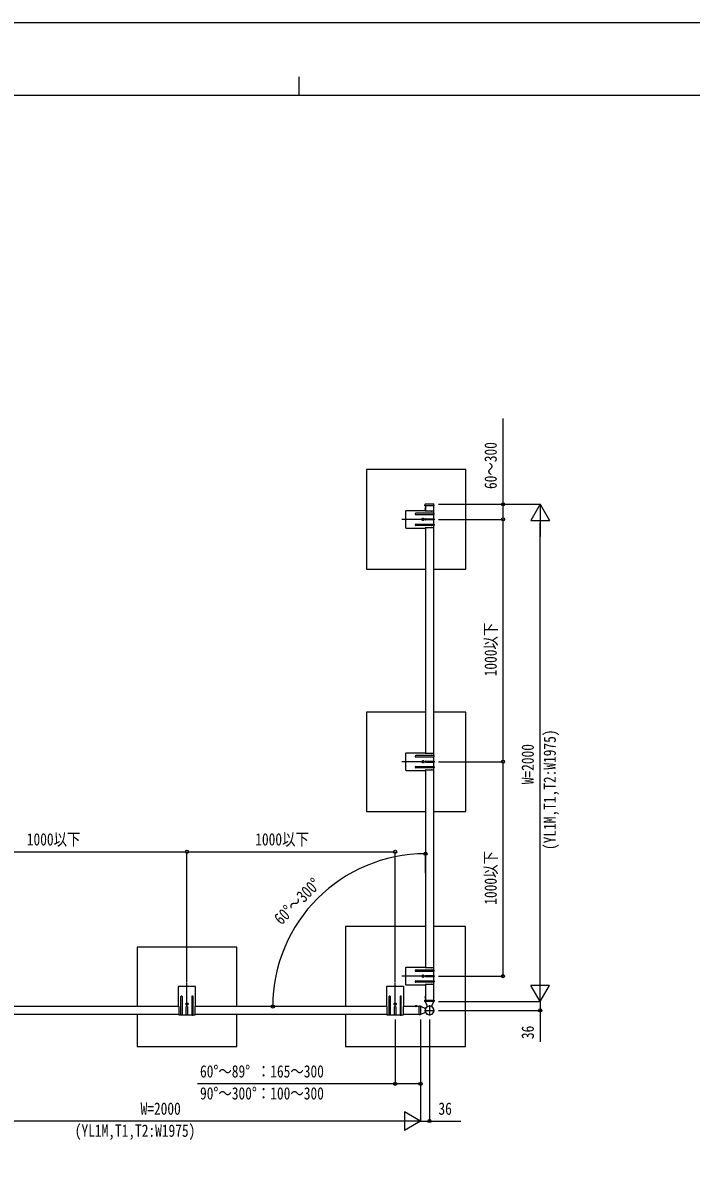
# Model space of a CAD drawing. Units: millimetres, scale not verified. Extents: x -6308 to 6308, y -4455 to 4455.
# Drawn here: x -1118 to 1570, y -128 to 4455 of the extents above; entities that cross this region are included whole.
import ezdxf
from ezdxf.enums import TextEntityAlignment as Align

# ---------------------------------------------------------------- set-up
doc = ezdxf.new("R2010")
doc.units = ezdxf.units.MM
doc.header["$LTSCALE"] = 20
for name, color, linetype in [('0-3_YKK_12', 2, 'Continuous'), ('0-4_YKK_A1', 4, 'Continuous'), ('0-5_YKK_D', 6, 'Continuous'), ('0-6_YKK_ZWAK', 7, 'Continuous')]:
    doc.layers.add(name, color=color, linetype=linetype)
doc.styles.add('ＭＳ ゴシック', font='')
doc.styles.get('ＭＳ ゴシック').set_extended_font_data('MS Gothic')

msp = doc.modelspace()

# ---------------------------------------------------------------- linework, layer by layer
at = {"layer": '0-3_YKK_12'}
for p, q in [((501.93, 2457.5), (406.93, 2457.5)), ((501.93, 1482.6), (406.93, 1482.6)), ((501.93, 620.2), (406.93, 620.2)), ((-457.57, 498.1), (-457.57, 593.1)), ((379.83, 498.1), (379.83, 593.1)), ((497.42, 482.1), (538.44, 482.1)), ((517.93, 502.8), (517.93, 461.4))]:
    msp.add_line(p, q, dxfattribs=at)
at = {"layer": '0-4_YKK_A1'}
for p, q in [((421.93, 2491), (421.93, 2424)), ((499.93, 2492.5), (423.43, 2492.5)), ((535.43, 2482), (462.43, 2482)), ((462.43, 2477), (535.43, 2477)), ((499.7, 2512.42), (500.11, 2519.16)), ((499.93, 2492.5), (501.93, 2490.5)), ((500.68, 2512.1), (500, 2512.1)), ((535.18, 2512.1), (500.68, 2512.1)), ((501.11, 2520.1), (534.75, 2520.1)), ((501.42, 2505.3), (501.42, 2495.9)), ((501.93, 2505.3), (501.42, 2505.3)), ((501.93, 2495.9), (501.42, 2495.9)), ((501.93, 2512.1), (501.93, 2490.5)), ((501.93, 2505.3), (501.93, 2495.9)), ((501.93, 2502.6), (501.93, 2498.6)), ((501.93, 2495.1), (501.93, 2490.5)), ((505.47, 2490.5), (501.93, 2490.5)), ((524.47, 2490.5), (506.39, 2490.5)), ((535.43, 2490.5), (525.39, 2490.5)), ((533.93, 2512.1), (533.93, 2490.5)), ((535.86, 2512.1), (535.18, 2512.1)), ((535.43, 2482), (535.43, 2490.5)), ((535.43, 2460), (535.43, 2477)), ((536.16, 2512.42), (535.75, 2519.16)), ((536.43, 2478), (536.43, 2481)), ((462.43, 2438), (535.43, 2438)), ((535.43, 2433), (462.43, 2433)), ((491.52, 2458.75), (491.52, 2459.58)), ((491.93, 2451.25), (491.93, 2463.75)), ((492.35, 2456.26), (492.35, 2455.43)), ((503.23, 2460), (535.43, 2460)), ((535.43, 2455), (503.23, 2455)), ((535.43, 2438), (535.43, 2455)), ((535.43, 2424.5), (535.43, 2433)), ((536.43, 2459), (536.43, 2456)), ((536.43, 2437), (536.43, 2434)), ((423.43, 2422.5), (499.93, 2422.5)), ((501.93, 2424.5), (499.93, 2422.5)), ((501.93, 2424.5), (501.93, 1515.6)), ((501.93, 2424.5), (505.47, 2424.5)), ((506.39, 2424.5), (524.47, 2424.5)), ((525.39, 2424.5), (535.43, 2424.5)), ((533.93, 2424.5), (533.93, 1515.6)), ((421.93, 1516.1), (421.93, 1449.1)), ((499.93, 1517.6), (423.43, 1517.6)), ((499.93, 1517.6), (501.93, 1515.6)), ((505.47, 1515.6), (501.93, 1515.6)), ((524.47, 1515.6), (506.39, 1515.6)), ((535.43, 1515.6), (525.39, 1515.6)), ((535.43, 1507.1), (535.43, 1515.6)), ((535.43, 1507.1), (462.43, 1507.1)), ((462.43, 1502.1), (535.43, 1502.1)), ((491.52, 1483.85), (491.52, 1484.68)), ((491.93, 1476.35), (491.93, 1488.85)), ((492.35, 1481.36), (492.35, 1480.53)), ((503.23, 1485.1), (535.43, 1485.1)), ((535.43, 1480.1), (503.23, 1480.1)), ((535.43, 1485.1), (535.43, 1502.1)), ((535.43, 1463.1), (535.43, 1480.1)), ((536.43, 1503.1), (536.43, 1506.1)), ((536.43, 1484.1), (536.43, 1481.1)), ((423.43, 1447.6), (499.93, 1447.6)), ((462.43, 1463.1), (535.43, 1463.1)), ((535.43, 1458.1), (462.43, 1458.1)), ((501.93, 1449.6), (499.93, 1447.6)), ((501.93, 1449.6), (501.93, 653.2)), ((501.93, 1449.6), (505.47, 1449.6)), ((506.39, 1449.6), (524.47, 1449.6)), ((525.39, 1449.6), (535.43, 1449.6)), ((533.93, 1449.6), (533.93, 653.2)), ((535.43, 1449.6), (535.43, 1458.1)), ((536.43, 1462.1), (536.43, 1459.1)), ((421.93, 653.7), (421.93, 586.7)), ((499.93, 655.2), (423.43, 655.2)), ((535.43, 644.7), (462.43, 644.7)), ((499.93, 655.2), (501.93, 653.2)), ((505.47, 653.2), (501.93, 653.2)), ((524.47, 653.2), (506.39, 653.2)), ((535.43, 653.2), (525.39, 653.2)), ((535.43, 644.7), (535.43, 653.2)), ((536.43, 640.7), (536.43, 643.7)), ((462.43, 639.7), (535.43, 639.7)), ((462.43, 600.7), (535.43, 600.7)), ((491.52, 621.44), (491.52, 622.27)), ((491.93, 613.95), (491.93, 626.45)), ((492.35, 618.95), (492.35, 618.12)), ((503.23, 622.7), (535.43, 622.7)), ((535.43, 617.7), (503.23, 617.7)), ((535.43, 622.7), (535.43, 639.7)), ((535.43, 600.7), (535.43, 617.7)), ((536.43, 621.7), (536.43, 618.7)), ((536.43, 599.7), (536.43, 596.7)), ((-492.57, 576.6), (-492.57, 500.1)), ((-424.07, 578.1), (-491.07, 578.1)), ((-422.57, 500.1), (-422.57, 576.6)), ((344.83, 576.6), (344.83, 500.1)), ((413.33, 578.1), (346.33, 578.1)), ((414.83, 500.1), (414.83, 576.6)), ((423.43, 585.2), (499.93, 585.2)), ((535.43, 595.7), (462.43, 595.7)), ((501.93, 587.2), (499.93, 585.2)), ((501.93, 587.2), (501.93, 524.1)), ((501.93, 587.2), (505.47, 587.2)), ((506.39, 587.2), (524.47, 587.2)), ((525.39, 587.2), (535.43, 587.2)), ((533.93, 587.2), (533.93, 524.1)), ((535.43, 587.2), (535.43, 595.7)), ((-482.07, 464.6), (-482.07, 537.6)), ((-477.07, 537.6), (-477.07, 464.6)), ((-463.82, 508.1), (-451.32, 508.1)), ((-458.82, 507.68), (-459.65, 507.68)), ((-456.33, 508.51), (-455.5, 508.51)), ((-438.07, 537.6), (-438.07, 464.6)), ((-433.07, 464.6), (-433.07, 537.6)), ((355.33, 464.6), (355.33, 537.6)), ((360.33, 537.6), (360.33, 464.6)), ((373.58, 508.1), (386.08, 508.1)), ((378.59, 507.68), (377.76, 507.68)), ((381.08, 508.51), (381.91, 508.51)), ((399.33, 537.6), (399.33, 464.6)), ((404.33, 464.6), (404.33, 537.6)), ((499.68, 518.4), (499.73, 523.8)), ((499.68, 518.56), (499.68, 518.1)), ((499.98, 518.1), (499.68, 518.1)), ((500.68, 518.1), (499.98, 518.1)), ((500.03, 524.1), (500.73, 524.1)), ((535.18, 518.1), (500.68, 518.1)), ((500.73, 524.1), (535.13, 524.1)), ((508.24, 502.88), (501.14, 518.1)), ((501.42, 540.3), (501.42, 530.9)), ((501.93, 540.3), (501.42, 540.3)), ((501.93, 530.9), (501.42, 530.9)), ((501.93, 540.3), (501.93, 530.9)), ((501.93, 537.6), (501.93, 533.6)), ((534.72, 518.1), (527.62, 502.88)), ((535.13, 524.1), (535.83, 524.1)), ((535.88, 518.1), (535.18, 518.1)), ((535.88, 518.1), (536.18, 518.1)), ((536.13, 523.8), (536.18, 518.4)), ((536.18, 518.56), (536.18, 518.1)), ((-490.57, 498.1), (-1424.57, 498.1)), ((-490.57, 466.1), (-1424.57, 466.1)), ((-490.57, 498.1), (-492.57, 500.1)), ((-490.57, 498.1), (-490.57, 494.56)), ((-490.57, 493.64), (-490.57, 475.56)), ((-490.57, 474.64), (-490.57, 464.6)), ((-490.57, 464.6), (-482.07, 464.6)), ((-478.07, 463.6), (-481.07, 463.6)), ((-477.07, 464.6), (-460.07, 464.6)), ((-460.07, 464.6), (-460.07, 496.8)), ((-456.07, 463.6), (-459.07, 463.6)), ((-455.07, 496.8), (-455.07, 464.6)), ((-455.07, 464.6), (-438.07, 464.6)), ((-437.07, 463.6), (-434.07, 463.6)), ((-433.07, 464.6), (-424.57, 464.6)), ((-422.57, 500.1), (-424.57, 498.1)), ((346.83, 498.1), (-424.57, 498.1)), ((-424.57, 494.56), (-424.57, 498.1)), ((-424.57, 475.56), (-424.57, 493.64)), ((-424.57, 464.6), (-424.57, 474.64)), ((346.83, 466.1), (-424.57, 466.1)), ((346.83, 498.1), (344.83, 500.1)), ((346.83, 498.1), (346.83, 494.56)), ((346.83, 493.64), (346.83, 475.56)), ((346.83, 474.64), (346.83, 464.6)), ((346.83, 464.6), (355.33, 464.6)), ((359.33, 463.6), (356.33, 463.6)), ((360.33, 464.6), (377.33, 464.6)), ((377.33, 464.6), (377.33, 496.8)), ((381.33, 463.6), (378.33, 463.6)), ((382.33, 496.8), (382.33, 464.6)), ((382.33, 464.6), (399.33, 464.6)), ((400.33, 463.6), (403.33, 463.6)), ((404.33, 464.6), (412.83, 464.6)), ((414.83, 500.1), (412.83, 498.1)), ((475.93, 498.1), (412.83, 498.1)), ((412.83, 494.56), (412.83, 498.1)), ((412.83, 475.56), (412.83, 493.64)), ((412.83, 464.6), (412.83, 474.64)), ((475.93, 466.1), (412.83, 466.1)), ((469.13, 498.61), (459.73, 498.61)), ((459.73, 498.1), (459.73, 498.61)), ((469.13, 498.1), (459.73, 498.1)), ((466.43, 498.1), (462.43, 498.1)), ((469.13, 498.1), (469.13, 498.61)), ((475.93, 499.3), (475.93, 500)), ((475.93, 464.9), (475.93, 499.3)), ((475.93, 464.2), (475.93, 464.9)), ((476.23, 500.3), (481.63, 500.35)), ((481.63, 463.85), (476.23, 463.9)), ((481.93, 500.05), (481.93, 499.35)), ((481.93, 499.35), (481.93, 464.85)), ((481.93, 498.89), (501.35, 489.83)), ((501.35, 474.37), (481.93, 465.31)), ((481.93, 464.85), (481.93, 464.15)), ((501.15, 487.72), (500.87, 487.85)), ((506.63, 495.73), (507.69, 496.87)), ((528.17, 496.87), (529.23, 495.73)), ((531.56, 493.4), (531.34, 493.22)), ((531.56, 470.8), (531.34, 470.98)), ((531.73, 493.19), (531.56, 493.4)), ((531.56, 470.8), (531.75, 471.04))]:
    msp.add_line(p, q, dxfattribs=at)
for points in [[(533.93, 2257.5), (664.02, 2257.42), (664.02, 2657.5), (264.26, 2657.5), (264.26, 2257.5), (501.93, 2257.5)], [(499.78, 2502.7), (501.72, 2501.75), (502.34, 2500.6)], [(499.78, 2498.5), (501.72, 2499.45), (502.34, 2500.6)], [(490.69, 2457.09), (489.86, 2457.09), (489.86, 2457.92), (490.69, 2457.92)], [(491.52, 2459.58), (492.35, 2459.58), (492.35, 2458.75)], [(492.35, 2455.43), (491.52, 2455.43), (491.52, 2456.26)], [(493.18, 2457.92), (494.01, 2457.92), (494.01, 2457.09), (493.18, 2457.09)], [(501.93, 1682.6), (264.26, 1682.6), (264.26, 1282.6), (501.93, 1282.6)], [(533.93, 1282.6), (663.42, 1282.52), (663.67, 1682.52), (533.93, 1682.6)], [(490.69, 1482.19), (489.86, 1482.19), (489.86, 1483.02), (490.69, 1483.02)], [(491.52, 1484.68), (492.35, 1484.68), (492.35, 1483.85)], [(492.35, 1480.53), (491.52, 1480.53), (491.52, 1481.36)], [(493.18, 1483.02), (494.01, 1483.02), (494.01, 1482.19), (493.18, 1482.19)], [(501.93, 820.2), (179.91, 820.4), (179.71, 498.05)], [(179.71, 466.1), (179.71, 337.05), (662.84, 337.1), (662.84, 820.2), (533.93, 820.2)], [(-257.57, 498.1), (-257.57, 737.1), (-657.57, 737.1), (-657.57, 498.1)], [(490.69, 619.78), (489.86, 619.78), (489.86, 620.61), (490.69, 620.61)], [(491.52, 622.27), (492.35, 622.27), (492.35, 621.44)], [(492.35, 618.12), (491.52, 618.12), (491.52, 618.95)], [(493.18, 620.61), (494.01, 620.61), (494.01, 619.78), (493.18, 619.78)], [(-459.65, 507.68), (-459.65, 508.51), (-458.82, 508.51)], [(-457.99, 509.34), (-457.99, 510.17), (-457.16, 510.17), (-457.16, 509.34)], [(-457.16, 506.85), (-457.16, 506.02), (-457.99, 506.02), (-457.99, 506.85)], [(-455.5, 508.51), (-455.5, 507.68), (-456.33, 507.68)], [(377.76, 507.68), (377.76, 508.51), (378.59, 508.51)], [(379.42, 509.34), (379.42, 510.17), (380.25, 510.17), (380.25, 509.34)], [(380.25, 506.85), (380.25, 506.02), (379.42, 506.02), (379.42, 506.85)], [(381.91, 508.51), (381.91, 507.68), (381.08, 507.68)], [(499.78, 537.7), (501.72, 536.75), (502.34, 535.6)], [(499.78, 533.5), (501.72, 534.45), (502.34, 535.6)], [(-657.57, 466.1), (-657.57, 337.1), (-257.57, 337.1), (-257.57, 466.1)], [(462.33, 500.25), (463.28, 498.31), (464.43, 497.69)], [(466.53, 500.25), (465.58, 498.31), (464.43, 497.69)], [(532.54, 492.11), (532.51, 492.13), (531.34, 493.22)], [(531.34, 470.98), (532.51, 472.07), (532.54, 472.09)], [(532.55, 492.07), (532.55, 492.08), (532.54, 492.1), (532.54, 492.1), (532.54, 492.11), (532.54, 492.11), (532.54, 492.11)], [(532.54, 472.09), (532.54, 472.09), (532.54, 472.1), (532.54, 472.1), (532.55, 472.13)]]:
    msp.add_lwpolyline(points, dxfattribs=at)
for centre in [(491.93, 2457.5), (491.93, 1482.6), (491.93, 620.2), (-457.57, 508.1), (379.83, 508.1)]:
    msp.add_circle(centre, 4.25, dxfattribs=at)
for centre, radius, start, end in [((423.43, 2491), 1.5, 90, 180), ((462.43, 2479.5), 2.5, 90, 270), ((505.98, 2500.6), 6.55, 134.12696, 225.87304), ((500, 2512.4), 0.3, 176.5, 270), ((501.11, 2519.1), 1, 90, 176.5), ((505.93, 2490.7), 0.5, 203.57818, 336.42182), ((524.93, 2490.7), 0.5, 203.57818, 336.42182), ((534.75, 2519.1), 1, 3.5, 90), ((535.43, 2481), 1, 0, 90), ((535.43, 2478), 1, 270, 0), ((535.86, 2512.4), 0.3, 270, 3.5), ((462.43, 2435.5), 2.5, 90, 270), ((490.69, 2458.75), 0.83, 270, 0), ((490.69, 2456.26), 0.83, 0, 90), ((493.18, 2458.75), 0.83, 180, 270), ((493.18, 2456.26), 0.83, 90, 180), ((503.23, 2457.5), 2.5, 90, 270), ((535.43, 2459), 1, 0, 90), ((535.43, 2456), 1, 270, 0), ((535.43, 2437), 1, 0, 90), ((535.43, 2434), 1, 270, 0), ((423.43, 2424), 1.5, 180, 270), ((505.93, 2424.3), 0.5, 23.57818, 156.42182), ((524.93, 2424.3), 0.5, 23.57818, 156.42182), ((423.43, 1516.1), 1.5, 90, 180), ((505.93, 1515.8), 0.5, 203.57818, 336.42182), ((524.93, 1515.8), 0.5, 203.57818, 336.42182), ((462.43, 1504.6), 2.5, 90, 270), ((490.69, 1483.85), 0.83, 270, 0), ((490.69, 1481.36), 0.83, 0, 90), ((493.18, 1483.85), 0.83, 180, 270), ((493.18, 1481.36), 0.83, 90, 180), ((503.23, 1482.6), 2.5, 90, 270), ((535.43, 1506.1), 1, 0, 90), ((535.43, 1503.1), 1, 270, 0), ((535.43, 1484.1), 1, 0, 90), ((535.43, 1481.1), 1, 270, 0), ((423.43, 1449.1), 1.5, 180, 270), ((462.43, 1460.6), 2.5, 90, 270), ((505.93, 1449.4), 0.5, 23.57818, 156.42182), ((524.93, 1449.4), 0.5, 23.57818, 156.42182), ((535.43, 1462.1), 1, 0, 90), ((535.43, 1459.1), 1, 270, 0), ((423.43, 653.7), 1.5, 90, 180), ((462.43, 642.2), 2.5, 90, 270), ((505.93, 653.4), 0.5, 203.57818, 336.42182), ((524.93, 653.4), 0.5, 203.57818, 336.42182), ((535.43, 643.7), 1, 0, 90), ((462.43, 598.2), 2.5, 90, 270), ((490.69, 621.44), 0.83, 270, 0), ((490.69, 618.95), 0.83, 0, 90), ((493.18, 621.44), 0.83, 180, 270), ((493.18, 618.95), 0.83, 90, 180), ((503.23, 620.2), 2.5, 90, 270), ((535.43, 640.7), 1, 270, 0), ((535.43, 621.7), 1, 0, 90), ((535.43, 618.7), 1, 270, 0), ((535.43, 599.7), 1, 0, 90), ((535.43, 596.7), 1, 270, 0), ((-491.07, 576.6), 1.5, 90, 180), ((-424.07, 576.6), 1.5, 0, 90), ((346.33, 576.6), 1.5, 90, 180), ((413.33, 576.6), 1.5, 0, 90), ((423.43, 586.7), 1.5, 180, 270), ((505.93, 587), 0.5, 23.57818, 156.42182), ((524.93, 587), 0.5, 23.57818, 156.42182), ((-479.57, 537.6), 2.5, 0, 180), ((-458.82, 509.34), 0.83, 270, 0), ((-458.82, 506.85), 0.83, 0, 90), ((-456.33, 509.34), 0.83, 180, 270), ((-456.33, 506.85), 0.83, 90, 180), ((-435.57, 537.6), 2.5, 0, 180), ((357.83, 537.6), 2.5, 0, 180), ((378.59, 509.34), 0.83, 270, 0), ((378.59, 506.85), 0.83, 0, 90), ((381.08, 509.34), 0.83, 180, 270), ((381.08, 506.85), 0.83, 90, 180), ((401.83, 537.6), 2.5, 0, 180), ((505.98, 535.6), 6.55, 134.12696, 225.87304), ((499.98, 518.4), 0.3, 179.5, 270), ((500.03, 523.8), 0.3, 90, 179.5), ((535.83, 523.8), 0.3, 0.5, 90), ((535.88, 518.4), 0.3, 270, 0.5), ((-490.77, 494.1), 0.5, 293.57818, 66.42182), ((-490.77, 475.1), 0.5, 293.57818, 66.42182), ((-481.07, 464.6), 1, 180, 270), ((-478.07, 464.6), 1, 270, 0), ((-457.57, 496.8), 2.5, 0, 180), ((-459.07, 464.6), 1, 180, 270), ((-456.07, 464.6), 1, 270, 0), ((-437.07, 464.6), 1, 180, 270), ((-434.07, 464.6), 1, 270, 0), ((-424.37, 494.1), 0.5, 113.57818, 246.42182), ((-424.37, 475.1), 0.5, 113.57818, 246.42182), ((346.63, 494.1), 0.5, 293.57818, 66.42182), ((346.63, 475.1), 0.5, 293.57818, 66.42182), ((356.33, 464.6), 1, 180, 270), ((359.33, 464.6), 1, 270, 0), ((379.83, 496.8), 2.5, 0, 180), ((378.33, 464.6), 1, 180, 270), ((381.33, 464.6), 1, 270, 0), ((400.33, 464.6), 1, 180, 270), ((403.33, 464.6), 1, 270, 0), ((413.03, 494.1), 0.5, 113.57818, 246.42182), ((413.03, 475.1), 0.5, 113.57818, 246.42182), ((464.43, 494.05), 6.55, 44.12696, 135.87304), ((476.23, 500), 0.3, 90.5, 180), ((476.23, 464.2), 0.3, 180, 269.5), ((481.63, 500.05), 0.3, 0, 90.5), ((481.63, 464.15), 0.3, 269.5, 0), ((499.69, 497.23), 6, 245, 320.33515), ((499.69, 466.97), 6, 39.66485, 115), ((517.93, 482.1), 18, 155.93932, 204.06068), ((517.93, 482.1), 17.7, 129.66485, 50.33515), ((517.93, 482.1), 17.43, 39.66485, 320.33515), ((501.22, 489.56), 0.3, 335.93932, 65), ((501.22, 474.64), 0.3, 295, 24.06068), ((502.8, 500.34), 6, 324.57174, 25), ((533.06, 500.34), 6, 155, 215.42826), ((529.96, 494.05), 3.23, 323.10536, 327.9839), ((529.96, 470.15), 3.23, 32.0161, 36.89464), ((517.93, 482.1), 17.7, 325.71084, 34.28916)]:
    msp.add_arc(centre, radius, start, end, dxfattribs=at)
at = {"layer": '0-5_YKK_D'}
for p, q in [((553.93, 2518.1), (963.84, 2518.1)), ((553.93, 2518.1), (814.67, 2518.1)), ((962.84, 2518.1), (925.34, 2453.15)), ((962.84, 2518.1), (1000.34, 2453.15)), ((962.84, 2518.1), (962.84, 2388.2)), ((553.93, 2457.5), (814.67, 2457.5)), ((553.93, 2457.5), (814.67, 2457.5)), ((813.67, 1482.6), (813.67, 2457.5)), ((925.34, 2453.15), (1000.34, 2453.15)), ((962.84, 593.1), (962.84, 2443.1)), ((553.93, 1482.6), (814.67, 1482.6)), ((553.93, 1482.6), (814.67, 1482.6)), ((813.67, 620.2), (813.67, 1482.6)), ((-1457.57, 1120.4), (-457.57, 1120.4)), ((-457.57, 596.1), (-457.57, 1121.4)), ((-457.57, 596.1), (-457.57, 1121.4)), ((-457.57, 1120.4), (379.83, 1120.4)), ((379.83, 596.1), (379.83, 1121.4)), ((501.93, 1034.43), (501.93, 1113.43)), ((962.84, 518.1), (962.84, 648)), ((553.93, 620.2), (814.67, 620.2)), ((962.84, 518.1), (925.34, 583.05)), ((1000.34, 583.05), (925.34, 583.05)), ((962.84, 518.1), (1000.34, 583.05)), ((553.93, 518.1), (963.84, 518.1)), ((553.93, 518.1), (963.84, 518.1)), ((553.93, 482.1), (963.84, 482.1)), ((379.83, 446.1), (379.83, 186.1)), ((481.93, 446.1), (481.93, 36.1)), ((481.93, 446.1), (481.93, 186.1)), ((481.93, 446.1), (481.93, 36.1)), ((517.93, 446.1), (517.93, 36.1)), ((481.93, 37.1), (416.98, 74.6)), ((416.98, 74.6), (416.98, -0.4)), ((406.93, 37.1), (-1443.07, 37.1)), ((481.93, 37.1), (352.03, 37.1)), ((481.93, 37.1), (416.98, -0.4))]:
    msp.add_line(p, q, dxfattribs=at)
for points in [[(813.67, 2457.5), (813.67, 2518.1), (813.67, 2863.7)], [(962.84, 518.1), (962.84, 482.1), (962.84, 356.4)], [(481.93, 187.1), (379.83, 187.1), (-415.47, 187.1)], [(481.93, 37.1), (517.93, 37.1), (643.63, 37.1)]]:
    msp.add_lwpolyline(points, dxfattribs=at)
for centre in [(813.67, 2518.1), (813.67, 2457.5), (813.67, 2457.5), (813.67, 1482.6), (813.67, 1482.6), (-457.57, 1120.4), (-457.57, 1120.4), (379.83, 1120.4), (501.93, 1112.43), (813.67, 620.2), (-112.4, 498.1), (962.84, 482.1), (379.83, 187.1), (481.93, 187.1), (517.93, 37.1)]:
    msp.add_circle(centre, 6.38, dxfattribs=at)
msp.add_arc((501.93, 498.1), 614.33, 90, 180, dxfattribs=at)
at = {"layer": '0-6_YKK_ZWAK'}
for p, q in [((-7.47, 4237.5), (-7.47, 4162.5)), ((5842.53, 4162.5), (-5857.47, 4162.5))]:
    msp.add_line(p, q, dxfattribs=at)
msp.add_lwpolyline([(-6307.5, -4455), (6307.5, -4455), (6307.5, 4455), (-6307.5, 4455)], close=True, dxfattribs=at)

# ---------------------------------------------------------------- texts
at = {"layer": '0-5_YKK_D', "style": 'ＭＳ ゴシック', "width": 0.8}
for s, rotation, p in [('60～300', 90, (803.17, 2579.6)), ('1000以下', 90, (803.17, 1826.05)), ('(YL1M,T1,T2:W1975)', 90, (1040.84, 1127.5)), ('W=2000', 90, (952.34, 1392.1)), ('1000以下', 90, (803.17, 907.4)), ('60°～300°', 45, (-67.17, 812.64)), ('36', 90, (952.34, 366.9))]:
    msp.add_text(s, height=49.49, rotation=rotation, dxfattribs=at).set_placement(p, align=Align.BOTTOM_LEFT)
for s, p in [('1000以下', (-1101.57, 1130.9)), ('1000以下', (-182.87, 1130.9)), ('60°～89° ：165～300', (-404.97, 197.6)), ('90°～300°：100～300', (-404.97, 109.1)), ('W=2000', (-644.07, 47.6)), ('36', (553.93, 47.6)), ('(YL1M,T1,T2:W1975)', (-908.67, -40.9))]:
    msp.add_text(s, height=49.49, dxfattribs=at).set_placement(p, align=Align.BOTTOM_LEFT)

doc.saveas('drawing.dxf')
